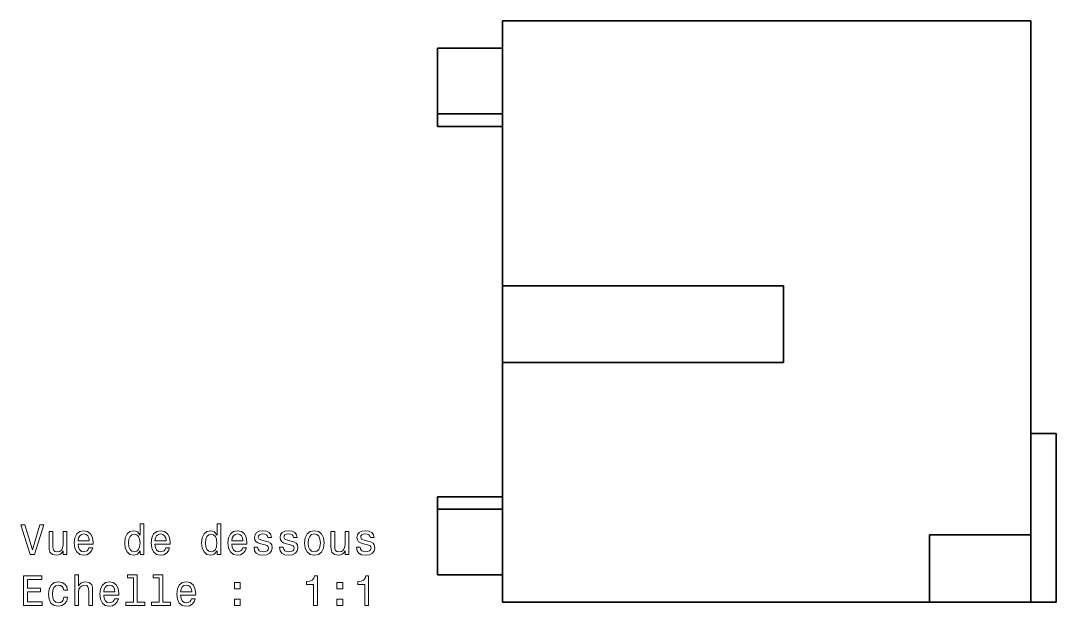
# Model space of a CAD drawing. Extents: x 181 to 1190, y 32 to 1116.
# Drawn here: x 371.7 to 494.4, y 704.3 to 773.7 of the extents above; entities that cross this region are included whole.
import ezdxf

# ---------------------------------------------------------------- set-up
doc = ezdxf.new("R2010")
doc.units = 0

msp = doc.modelspace()

# ---------------------------------------------------------------- linework, layer by layer
at = {"color": 7, "lineweight": 35}
for p, q in [((491.36, 773.65), (428.76, 773.65)), ((428.76, 742.27), (428.76, 773.65)), ((491.36, 712.8), (491.36, 773.65)), ((428.76, 742.27), (462.06, 742.27)), ((428.76, 704.8), (428.76, 733.18)), ((462.06, 733.18), (428.76, 733.18)), ((494.36, 724.8), (494.36, 704.8)), ((479.36, 704.8), (428.76, 704.8))]:
    msp.add_line(p, q, dxfattribs=at)
at = {"color": 7, "lineweight": 35, "ltscale": 0.1925}
for p, q in [((428.76, 770.4), (421.06, 770.4)), ((428.76, 762.63), (421.06, 762.63)), ((428.76, 761.15), (421.06, 761.15)), ((428.76, 717.3), (421.06, 717.3)), ((428.76, 715.82), (421.06, 715.82)), ((428.76, 708.05), (421.06, 708.05))]:
    msp.add_line(p, q, dxfattribs=at)
at = {"color": 7, "lineweight": 35, "ltscale": 0.194334}
msp.add_line((421.06, 762.63), (421.06, 770.4), dxfattribs=at)
at = {"color": 7, "lineweight": 35, "ltscale": 0.036916}
msp.add_line((421.06, 762.63), (421.06, 761.15), dxfattribs=at)
at = {"color": 7, "lineweight": 35, "ltscale": 0.192499}
msp.add_line((428.76, 761.15), (421.06, 761.15), dxfattribs=at)
at = {"color": 7, "lineweight": 35, "ltscale": 0.227289}
for p, q in [((428.76, 742.27), (428.76, 733.18)), ((462.06, 742.27), (462.06, 733.18))]:
    msp.add_line(p, q, dxfattribs=at)
at = {"color": 7, "lineweight": 35, "ltscale": 0.075}
for p, q in [((491.36, 724.8), (494.36, 724.8)), ((491.36, 704.8), (494.36, 704.8))]:
    msp.add_line(p, q, dxfattribs=at)
at = {"color": 7, "lineweight": 35, "ltscale": 0.424998}
msp.add_line((491.36, 724.8), (491.36, 707.8), dxfattribs=at)
at = {"color": 7, "lineweight": 35, "ltscale": 0.036917}
msp.add_line((421.06, 717.3), (421.06, 715.82), dxfattribs=at)
at = {"color": 7, "lineweight": 35, "ltscale": 0.194333}
msp.add_line((421.06, 708.05), (421.06, 715.82), dxfattribs=at)
at = {"color": 7, "lineweight": 35, "ltscale": 0.2}
for p, q in [((479.36, 704.8), (479.36, 712.8)), ((491.36, 704.8), (491.36, 712.8))]:
    msp.add_line(p, q, dxfattribs=at)
at = {"color": 7, "lineweight": 35, "ltscale": 0.3}
for p, q in [((491.36, 712.8), (479.36, 712.8)), ((491.36, 704.8), (479.36, 704.8))]:
    msp.add_line(p, q, dxfattribs=at)
at = {"color": 7, "lineweight": 13}
for points in [[(385.83, 710.89), (385.83, 710.47), (386.27, 710.47), (386.27, 714.1), (385.83, 714.1), (385.83, 712.77), (385.5, 713.15), (385.29, 713.24), (385.05, 713.28), (384.62, 713.18), (384.29, 712.9), (384.07, 712.44), (384, 711.83), (384.07, 711.22), (384.29, 710.76), (384.62, 710.47), (385.05, 710.38), (385.29, 710.41), (385.5, 710.51)], [(394.94, 710.89), (394.94, 710.47), (395.38, 710.47), (395.38, 714.1), (394.94, 714.1), (394.94, 712.77), (394.61, 713.15), (394.4, 713.24), (394.16, 713.28), (393.73, 713.18), (393.4, 712.9), (393.18, 712.44), (393.11, 711.83), (393.18, 711.22), (393.4, 710.76), (393.73, 710.47), (394.16, 710.38), (394.4, 710.41), (394.61, 710.51)], [(373.94, 713.98), (373.07, 711), (372.16, 713.98), (371.68, 713.98), (372.81, 710.47), (373.32, 710.47), (374.42, 713.98)], [(377.15, 713.18), (376.7, 713.18), (376.7, 711.62), (376.65, 711.26), (376.5, 710.99), (376.28, 710.83), (375.98, 710.78), (375.74, 710.82), (375.59, 710.94), (375.51, 711.15), (375.49, 711.44), (375.49, 713.18), (375.04, 713.18), (375.04, 711.4), (375.06, 711.04), (375.15, 710.75), (375.45, 710.47), (375.91, 710.38), (376.17, 710.41), (376.38, 710.51), (376.57, 710.66), (376.72, 710.89), (376.72, 710.47), (377.15, 710.47)], [(378.48, 711.7), (380.26, 711.7), (380.26, 711.91), (380.18, 712.49), (379.96, 712.92), (379.61, 713.18), (379.14, 713.28), (378.68, 713.18), (378.33, 712.9), (378.1, 712.44), (378.02, 711.83), (378.09, 711.21), (378.32, 710.76), (378.67, 710.47), (379.12, 710.38), (379.52, 710.44), (379.84, 710.62), (380.08, 710.89), (380.21, 711.25), (379.77, 711.25), (379.68, 711.05), (379.55, 710.9), (379.18, 710.78), (378.89, 710.83), (378.67, 711.01), (378.53, 711.3), (378.48, 711.69)], [(378.48, 712.07), (378.54, 712.42), (378.67, 712.68), (378.88, 712.84), (379.15, 712.89), (379.42, 712.84), (379.63, 712.68), (379.75, 712.42), (379.8, 712.07)], [(385.13, 712.88), (385.42, 712.81), (385.64, 712.61), (385.77, 712.29), (385.82, 711.83), (385.77, 711.37), (385.64, 711.04), (385.42, 710.84), (385.13, 710.78), (384.85, 710.84), (384.64, 711.04), (384.5, 711.38), (384.45, 711.83), (384.5, 712.28), (384.64, 712.61), (384.85, 712.81)], [(387.59, 711.7), (389.37, 711.7), (389.37, 711.91), (389.29, 712.49), (389.07, 712.92), (388.71, 713.18), (388.25, 713.28), (387.79, 713.18), (387.43, 712.9), (387.21, 712.44), (387.13, 711.83), (387.2, 711.21), (387.43, 710.76), (387.78, 710.47), (388.23, 710.38), (388.62, 710.44), (388.95, 710.62), (389.18, 710.89), (389.32, 711.25), (388.88, 711.25), (388.79, 711.05), (388.66, 710.9), (388.29, 710.78), (388, 710.83), (387.78, 711.01), (387.64, 711.3), (387.59, 711.69)], [(387.59, 712.07), (387.65, 712.42), (387.78, 712.68), (387.99, 712.84), (388.26, 712.89), (388.53, 712.84), (388.73, 712.68), (388.86, 712.42), (388.91, 712.07)], [(394.24, 712.88), (394.53, 712.81), (394.75, 712.61), (394.88, 712.29), (394.93, 711.83), (394.88, 711.37), (394.75, 711.04), (394.53, 710.84), (394.24, 710.78), (393.96, 710.84), (393.75, 711.04), (393.61, 711.38), (393.56, 711.83), (393.61, 712.28), (393.75, 712.61), (393.96, 712.81)], [(396.7, 711.7), (398.47, 711.7), (398.48, 711.91), (398.4, 712.49), (398.18, 712.92), (397.82, 713.18), (397.35, 713.28), (396.89, 713.18), (396.54, 712.9), (396.31, 712.44), (396.23, 711.83), (396.31, 711.21), (396.54, 710.76), (396.88, 710.47), (397.34, 710.38), (397.73, 710.44), (398.05, 710.62), (398.29, 710.89), (398.43, 711.25), (397.99, 711.25), (397.9, 711.05), (397.77, 710.9), (397.39, 710.78), (397.11, 710.83), (396.89, 711.01), (396.75, 711.3), (396.7, 711.69)], [(396.7, 712.07), (396.75, 712.42), (396.89, 712.68), (397.1, 712.84), (397.37, 712.89), (397.64, 712.84), (397.84, 712.68), (397.97, 712.42), (398.01, 712.07)], [(400.67, 712.05), (400.24, 712.15), (399.93, 712.27), (399.82, 712.51), (399.85, 712.67), (399.96, 712.79), (400.13, 712.87), (400.37, 712.9), (400.61, 712.87), (400.8, 712.78), (400.92, 712.64), (400.97, 712.46), (401.4, 712.46), (401.4, 712.47), (401.33, 712.8), (401.12, 713.06), (400.8, 713.22), (400.37, 713.28), (399.95, 713.22), (399.63, 713.05), (399.44, 712.8), (399.38, 712.49), (399.42, 712.19), (399.56, 711.98), (399.79, 711.83), (400.13, 711.72), (400.63, 711.6), (400.93, 711.47), (401.01, 711.37), (401.04, 711.22), (400.99, 711.03), (400.87, 710.89), (400.68, 710.8), (400.41, 710.77), (400.14, 710.8), (399.94, 710.91), (399.8, 711.08), (399.74, 711.32), (399.32, 711.32), (399.39, 710.91), (399.59, 710.62), (399.92, 710.44), (400.37, 710.38), (400.85, 710.44), (401.2, 710.62), (401.41, 710.9), (401.48, 711.27), (401.43, 711.59), (401.27, 711.81), (401.01, 711.95)], [(403.71, 712.05), (403.28, 712.15), (402.96, 712.27), (402.86, 712.51), (402.89, 712.67), (402.99, 712.79), (403.16, 712.87), (403.41, 712.9), (403.65, 712.87), (403.83, 712.78), (403.96, 712.64), (404.01, 712.46), (404.44, 712.46), (404.44, 712.47), (404.36, 712.8), (404.16, 713.06), (403.83, 713.22), (403.41, 713.28), (402.98, 713.22), (402.67, 713.05), (402.47, 712.8), (402.41, 712.49), (402.46, 712.19), (402.6, 711.98), (402.83, 711.83), (403.17, 711.72), (403.66, 711.6), (403.97, 711.47), (404.05, 711.37), (404.08, 711.22), (404.03, 711.03), (403.91, 710.89), (403.71, 710.8), (403.45, 710.77), (403.17, 710.8), (402.97, 710.91), (402.84, 711.08), (402.78, 711.32), (402.35, 711.32), (402.42, 710.91), (402.63, 710.62), (402.96, 710.44), (403.41, 710.38), (403.88, 710.44), (404.23, 710.62), (404.44, 710.9), (404.52, 711.27), (404.46, 711.59), (404.31, 711.81), (404.05, 711.95)], [(405.29, 711.83), (405.37, 711.21), (405.6, 710.76), (405.97, 710.47), (406.46, 710.38), (406.95, 710.47), (407.32, 710.75), (407.55, 711.21), (407.64, 711.83), (407.55, 712.44), (407.32, 712.9), (406.95, 713.18), (406.46, 713.28), (405.97, 713.18), (405.6, 712.9), (405.37, 712.44)], [(405.74, 711.83), (405.79, 712.29), (405.93, 712.61), (406.15, 712.82), (406.46, 712.89), (406.76, 712.82), (406.99, 712.62), (407.13, 712.29), (407.18, 711.83), (407.13, 711.37), (406.99, 711.04), (406.76, 710.84), (406.46, 710.77), (406.15, 710.84), (405.93, 711.04), (405.79, 711.37)], [(410.54, 713.18), (410.1, 713.18), (410.1, 711.62), (410.05, 711.26), (409.9, 710.99), (409.67, 710.83), (409.38, 710.78), (409.14, 710.82), (408.99, 710.94), (408.9, 711.15), (408.88, 711.44), (408.88, 713.18), (408.44, 713.18), (408.44, 711.4), (408.45, 711.04), (408.55, 710.75), (408.84, 710.47), (409.31, 710.38), (409.56, 710.41), (409.78, 710.51), (409.97, 710.66), (410.12, 710.89), (410.12, 710.47), (410.54, 710.47)], [(412.82, 712.05), (412.39, 712.15), (412.07, 712.27), (411.96, 712.51), (411.99, 712.67), (412.1, 712.79), (412.27, 712.87), (412.52, 712.9), (412.76, 712.87), (412.94, 712.78), (413.06, 712.64), (413.11, 712.46), (413.55, 712.46), (413.55, 712.47), (413.47, 712.8), (413.26, 713.06), (412.94, 713.22), (412.52, 713.28), (412.09, 713.22), (411.78, 713.05), (411.58, 712.8), (411.52, 712.49), (411.57, 712.19), (411.71, 711.98), (411.94, 711.83), (412.28, 711.72), (412.77, 711.6), (413.07, 711.47), (413.15, 711.37), (413.18, 711.22), (413.14, 711.03), (413.02, 710.89), (412.82, 710.8), (412.56, 710.77), (412.28, 710.8), (412.08, 710.91), (411.94, 711.08), (411.89, 711.32), (411.46, 711.32), (411.53, 710.91), (411.74, 710.62), (412.06, 710.44), (412.52, 710.38), (412.99, 710.44), (413.34, 710.62), (413.55, 710.9), (413.63, 711.27), (413.57, 711.59), (413.42, 711.81), (413.16, 711.95)], [(372.01, 704.43), (374.23, 704.43), (374.23, 704.85), (372.47, 704.85), (372.47, 706.04), (374.03, 706.04), (374.03, 706.46), (372.47, 706.46), (372.47, 707.5), (374.18, 707.5), (374.18, 707.93), (372.01, 707.93)], [(378.09, 704.43), (378.54, 704.43), (378.54, 705.99), (378.58, 706.35), (378.73, 706.61), (378.96, 706.77), (379.26, 706.83), (379.5, 706.78), (379.65, 706.65), (379.73, 706.42), (379.75, 706.12), (379.75, 704.43), (380.2, 704.43), (380.2, 706.21), (380.18, 706.57), (380.09, 706.86), (379.79, 707.14), (379.32, 707.23), (379.07, 707.2), (378.86, 707.1), (378.67, 706.95), (378.54, 706.74), (378.54, 708.05), (378.09, 708.05)], [(385.05, 707.68), (385.05, 704.8), (384.14, 704.8), (384.14, 704.43), (386.4, 704.43), (386.4, 704.8), (385.49, 704.8), (385.49, 708.05), (384.35, 708.05), (384.35, 707.68)], [(388.08, 707.68), (388.08, 704.8), (387.17, 704.8), (387.17, 704.43), (389.44, 704.43), (389.44, 704.8), (388.53, 704.8), (388.53, 708.05), (387.39, 708.05), (387.39, 707.68)], [(406.37, 704.43), (406.83, 704.43), (406.83, 707.95), (406.49, 707.95), (406.4, 707.65), (406.21, 707.44), (405.94, 707.32), (405.55, 707.28), (405.55, 706.92), (406.37, 706.92)], [(412.44, 704.43), (412.9, 704.43), (412.9, 707.95), (412.56, 707.95), (412.47, 707.65), (412.29, 707.44), (412.01, 707.32), (411.63, 707.28), (411.63, 706.92), (412.44, 706.92)], [(376.78, 706.24), (377.22, 706.24), (377.13, 706.64), (376.91, 706.96), (376.58, 707.16), (376.14, 707.23), (375.65, 707.13), (375.28, 706.85), (375.05, 706.39), (374.97, 705.77), (375.05, 705.16), (375.27, 704.71), (375.63, 704.43), (376.12, 704.33), (376.56, 704.41), (376.89, 704.62), (377.13, 704.95), (377.23, 705.4), (376.8, 705.4), (376.73, 705.11), (376.59, 704.9), (376.38, 704.77), (376.14, 704.73), (375.83, 704.8), (375.61, 705), (375.47, 705.33), (375.43, 705.79), (375.47, 706.24), (375.61, 706.57), (375.84, 706.77), (376.14, 706.84), (376.4, 706.8), (376.6, 706.68), (376.73, 706.49)], [(381.52, 705.65), (383.29, 705.65), (383.3, 705.86), (383.22, 706.44), (383, 706.87), (382.64, 707.14), (382.17, 707.23), (381.71, 707.13), (381.36, 706.85), (381.13, 706.39), (381.05, 705.78), (381.13, 705.16), (381.36, 704.71), (381.7, 704.43), (382.16, 704.33), (382.55, 704.4), (382.87, 704.57), (383.11, 704.84), (383.25, 705.2), (382.81, 705.2), (382.72, 705), (382.59, 704.85), (382.21, 704.73), (381.93, 704.79), (381.71, 704.96), (381.57, 705.25), (381.52, 705.64)], [(381.52, 706.03), (381.57, 706.37), (381.71, 706.63), (381.92, 706.79), (382.19, 706.84), (382.46, 706.79), (382.66, 706.63), (382.79, 706.37), (382.83, 706.03)], [(390.63, 705.65), (392.4, 705.65), (392.41, 705.86), (392.33, 706.44), (392.1, 706.87), (391.75, 707.14), (391.28, 707.23), (390.82, 707.13), (390.47, 706.85), (390.24, 706.39), (390.16, 705.78), (390.24, 705.16), (390.46, 704.71), (390.81, 704.43), (391.27, 704.33), (391.66, 704.4), (391.98, 704.57), (392.22, 704.84), (392.36, 705.2), (391.92, 705.2), (391.83, 705), (391.7, 704.85), (391.32, 704.73), (391.03, 704.79), (390.82, 704.96), (390.68, 705.25), (390.63, 705.64)], [(390.63, 706.03), (390.68, 706.37), (390.82, 706.63), (391.02, 706.79), (391.3, 706.84), (391.56, 706.79), (391.77, 706.63), (391.9, 706.37), (391.94, 706.03)], [(397.01, 706.38), (397.7, 706.38), (397.7, 707.14), (397.01, 707.14)], [(409.15, 706.38), (409.85, 706.38), (409.85, 707.14), (409.15, 707.14)], [(397.01, 704.43), (397.7, 704.43), (397.7, 705.18), (397.01, 705.18)], [(409.15, 704.43), (409.85, 704.43), (409.85, 705.18), (409.15, 705.18)]]:
    msp.add_lwpolyline(points, close=True, dxfattribs=at)

doc.saveas('drawing.dxf')
